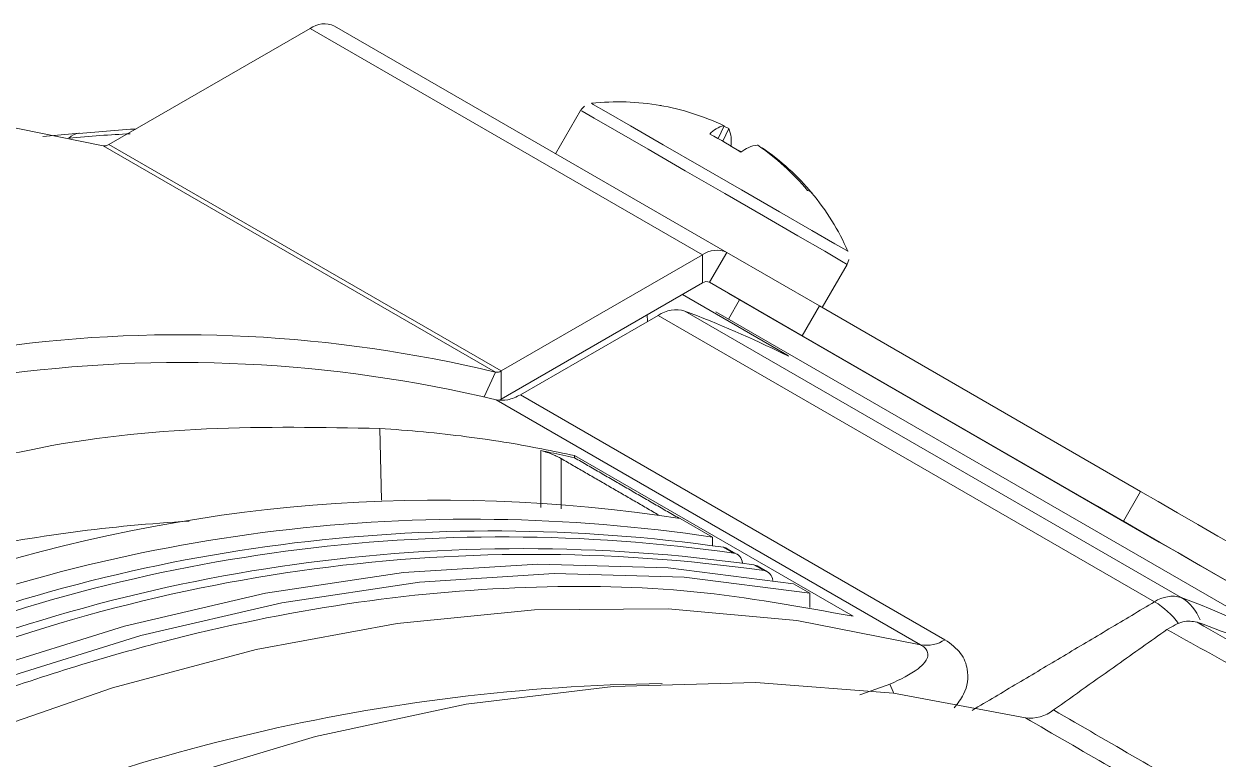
# Model space of a CAD drawing. Extents: x 11 to 120, y 2 to 94.
# Drawn here: x 88.665 to 89.914, y 18.606 to 19.375 of the extents above; entities that cross this region are included whole.
import ezdxf

# ---------------------------------------------------------------- set-up
doc = ezdxf.new("R2010")
doc.units = 0
doc.header["$MEASUREMENT"] = 0
doc.linetypes.add('SLD-Solid', pattern=[0])
doc.layers.add('OBJECT', color=7, linetype='CONTINUOUS')

msp = doc.modelspace()

# ---------------------------------------------------------------- linework, layer by layer
at = {"layer": 'OBJECT', "color": 7, "linetype": 'SLD-Solid', "lineweight": 15}
for p, q in [((88.7539, 19.2487), (88.9641, 19.37)), ((88.9641, 19.37), (89.3743, 19.1333)), ((88.9896, 19.3726), (89.3998, 19.1358)), ((89.247, 19.2844), (89.2208, 19.2391)), ((88.6328, 19.2706), (88.7477, 19.2474)), ((89.3909, 19.2549), (89.397, 19.2683)), ((89.402, 19.2655), (89.3968, 19.2679)), ((88.7229, 19.2607), (88.6846, 19.257)), ((88.7222, 19.2606), (88.7229, 19.2607)), ((89.402, 19.2655), (89.3957, 19.2523)), ((88.7477, 19.2474), (89.1579, 19.0107)), ((88.7539, 19.2487), (89.164, 19.0119)), ((89.4366, 19.2449), (89.4369, 19.2453)), ((89.3743, 19.1333), (89.164, 19.0119)), ((89.3743, 19.1333), (89.3743, 19.1039)), ((89.3818, 19.1046), (89.3998, 19.1358)), ((89.3998, 19.1358), (89.4967, 19.0799)), ((89.4997, 19.0781), (89.5258, 19.1234)), ((89.3818, 19.1046), (89.4787, 19.0487)), ((89.3743, 19.1039), (89.164, 18.9825)), ((89.4019, 19.093), (89.7586, 18.887)), ((89.3534, 19.0918), (89.4602, 19.0302)), ((89.4016, 19.0662), (89.4133, 19.0864)), ((89.4132, 19.0864), (90.0145, 18.7393)), ((89.4328, 19.0751), (89.4133, 19.0864)), ((89.4787, 19.0487), (89.4967, 19.0799)), ((89.4967, 19.0799), (89.8325, 18.886)), ((89.3281, 19.07), (89.1843, 18.987)), ((89.3168, 19.0635), (89.3167, 19.0706)), ((89.8471, 18.7705), (89.3281, 19.07)), ((89.3561, 19.0746), (89.875, 18.775)), ((90.0473, 18.6934), (89.3884, 19.0738)), ((89.8521, 18.833), (89.4328, 19.0751)), ((89.4328, 19.0751), (89.4328, 19.0751)), ((89.4787, 19.0487), (89.8145, 18.8548)), ((89.1579, 19.0107), (89.1461, 18.9849)), ((89.164, 19.0119), (89.164, 18.9825)), ((89.6025, 18.7256), (89.1587, 18.9818)), ((89.164, 18.9825), (89.1617, 18.9813)), ((89.1649, 18.9827), (89.1646, 18.9829)), ((89.1843, 18.987), (89.628, 18.7309)), ((89.037, 18.9518), (89.0387, 18.8769)), ((89.5319, 18.7554), (89.2407, 18.9235)), ((89.8145, 18.8548), (89.8325, 18.886)), ((89.3511, 18.8577), (89.385, 18.8381)), ((89.385, 18.8295), (89.385, 18.8381)), ((89.4071, 18.8215), (89.3965, 18.8276)), ((89.4105, 18.8202), (89.4, 18.8263)), ((89.4388, 18.8031), (89.4283, 18.8092)), ((89.4423, 18.8019), (89.4317, 18.808)), ((89.4867, 18.7794), (89.4697, 18.7892)), ((89.4867, 18.7794), (89.4867, 18.7647))]:
    msp.add_line(p, q, dxfattribs=at)
at = {"layer": 'OBJECT', "color": 7, "linetype": 'SLD-Solid', "lineweight": 15, "flags": 128}
for points in [[(89.2584, 19.2918), (89.2603, 19.2907), (89.2739, 19.2829), (89.2991, 19.2683), (89.3334, 19.2485), (89.3735, 19.2254), (89.4154, 19.2012), (89.4551, 19.1782), (89.4887, 19.1589), (89.5128, 19.1449), (89.5252, 19.1378), (89.5266, 19.137)], [(89.251, 19.2888), (89.2476, 19.2854), (89.247, 19.284)], [(89.247, 19.2844), (89.2487, 19.2834), (89.2612, 19.2762), (89.2849, 19.2625), (89.3176, 19.2437), (89.3564, 19.2213), (89.3979, 19.1973), (89.4383, 19.174), (89.4741, 19.1533), (89.5022, 19.1371), (89.5199, 19.1268), (89.5258, 19.1234)], [(88.7821, 19.2649), (88.7764, 19.2647), (88.7223, 19.2601)], [(89.4097, 19.2439), (89.4126, 19.2424), (89.4151, 19.241)], [(89.5258, 19.1237), (89.5276, 19.128), (89.5276, 19.1283)], [(89.7586, 18.887), (89.7875, 18.8704), (89.8191, 18.8521), (89.8486, 18.8351), (89.8715, 18.8219), (89.8844, 18.8144), (89.8852, 18.814), (89.8739, 18.8205), (89.8521, 18.833)], [(89.8325, 18.886), (89.851, 18.8753), (89.8711, 18.8637), (89.8922, 18.8515), (89.9133, 18.8393), (89.9338, 18.8275), (89.9528, 18.8165), (89.9695, 18.8069), (89.9834, 18.7988)], [(89.9654, 18.7677), (89.9515, 18.7757), (89.9348, 18.7854), (89.9158, 18.7963), (89.8953, 18.8081), (89.8742, 18.8204), (89.8531, 18.8325), (89.833, 18.8441), (89.8145, 18.8548)], [(89.3965, 18.8276), (89.3987, 18.827), (89.4, 18.8263)], [(89.4697, 18.7892), (89.3384, 18.8059), (89.2022, 18.8099), (89.0617, 18.801), (88.9175, 18.7794), (88.7701, 18.7451), (88.6202, 18.6983), (88.4684, 18.6392), (88.3153, 18.568), (88.1616, 18.4849), (88.0078, 18.3905), (87.8547, 18.2849), (87.7029, 18.1688), (87.553, 18.0425), (87.4056, 17.9066), (87.2614, 17.7617), (87.1209, 17.6083), (87.0812, 17.5627)], [(89.4283, 18.8092), (89.4304, 18.8086), (89.4317, 18.808)], [(89.4867, 18.7794), (89.3554, 18.7961), (89.2192, 18.8001), (89.0787, 18.7912), (88.9345, 18.7696), (88.7871, 18.7353), (88.6372, 18.6885), (88.4853, 18.6294), (88.3323, 18.5582), (88.1785, 18.4751), (88.0248, 18.3807), (87.8717, 18.2751), (87.7199, 18.159), (87.57, 18.0327), (87.4226, 17.8968), (87.2784, 17.7519), (87.1379, 17.5985), (87.0812, 17.533)], [(87.0812, 17.4506), (87.0962, 17.4687), (87.2358, 17.6288), (87.3795, 17.7806), (87.5269, 17.9235), (87.6772, 18.0569), (87.8299, 18.1801), (87.9842, 18.2927), (88.1395, 18.3941), (88.2951, 18.484), (88.4504, 18.5618), (88.6047, 18.6274), (88.7574, 18.6805), (88.9077, 18.7207), (89.0551, 18.7479), (89.1988, 18.7621), (89.3384, 18.7631), (89.4731, 18.7509), (89.6025, 18.7256)], [(89.712, 18.6492), (89.5742, 18.675), (89.4303, 18.686), (89.2812, 18.6821), (89.1274, 18.6633), (88.9698, 18.6297), (88.809, 18.5815), (88.646, 18.519), (88.5276, 18.4652)], [(89.5746, 18.675), (89.5738, 18.6764), (89.5704, 18.6843)]]:
    msp.add_lwpolyline(points, dxfattribs=at)
at = {"layer": 'OBJECT', "color": 7, "linetype": 'SLD-Solid', "lineweight": 15}
for centre, radius, start, end in [((88.9791, 19.3492), 0.0257, 65.686, 125.6182), ((89.2865, 19.0309), 0.2624, 80.3513, 96.1668), ((89.3299, 19.286), 0.00365, 68.6765, 91.5643), ((89.2865, 19.037), 0.2563, 64.473, 80.274), ((89.4021, 19.2425), 0.0264, 101.2327, 139.6414), ((88.7251, 19.2423), 0.0185, 98.9957, 134.9123), ((89.2424, 18.98), 0.3124, 56.5447, 63.4564), ((89.3712, 19.2524), 0.0334, 350.2095, 22.9241), ((88.7492, 19.2558), 0.00849, 259.7882, 303.4446), ((89.436, 19.2151), 0.0333, 97.0452, 129.788), ((89.2845, 19.0336), 0.2604, 39.8743, 55.5118), ((89.2918, 19.034), 0.2563, 39.7272, 55.5282), ((89.4836, 19.1939), 0.00659, 35.8095, 84.1374), ((89.2865, 19.0309), 0.2624, 23.8332, 39.6495), ((89.3892, 19.1124), 0.0257, 65.686, 125.6182), ((89.3787, 19.0978), 0.00754, 65.686, 125.6182), ((89.3469, 19.0425), 0.0333, 74.0155, 124.2946), ((88.9364, 17.9653), 1.186, 63.804, 69.2778), ((88.8284, 17.6434), 1.4064, 76.4531, 97.767), ((88.8292, 17.6065), 1.4142, 76.5258, 97.9952), ((89.1594, 19.019), 0.00849, 259.7882, 303.4446), ((89.1003, 17.23), 1.6469, 81.2412, 108.0351), ((89.1328, 17.155), 1.7019, 81.4782, 112.3063), ((88.935, 17.1872), 1.6705, 93.3438, 101.7023), ((89.1552, 17.1269), 1.7177, 81.9245, 112.9005), ((89.1657, 17.1164), 1.722, 81.9421, 113.2172), ((89.1867, 17.0948), 1.7313, 81.9792, 113.8873), ((89.1972, 17.0849), 1.7352, 81.9947, 114.1653), ((89.4046, 18.81), 0.0118, 6.2044, 77.801), ((89.4363, 18.7916), 0.0118, 6.2044, 77.801), ((89.8659, 18.743), 0.0333, 74.0155, 124.2946), ((89.8035, 18.6973), 0.0852, 36.2613, 59.2183), ((89.4597, 17.6755), 1.1753, 52.538, 69.3046), ((89.8504, 18.7343), 0.0476, 21.2673, 58.7865), ((89.4974, 17.6386), 1.1785, 60.0267, 70.4603), ((89.6087, 18.7602), 0.0351, 259.8175, 303.4204), ((89.3582, 16.6912), 1.994, 90.7468, 115.6344), ((89.7176, 18.6863), 0.0374, 261.4685, 309.6881)]:
    msp.add_arc(centre, radius, start, end, dxfattribs=at)
for points, knots in [([(88.7759, 19.2599), (88.7759, 19.2599), (88.7554, 19.259), (88.7337, 19.2573), (88.7121, 19.2555)], [0, 0, 0, 0, 0.000031, 1, 1, 1, 1]), ([(89.4602, 19.0302), (89.4611, 19.0296), (89.4628, 19.0286), (89.4643, 19.0277), (89.4647, 19.0273), (89.4633, 19.0278), (89.4611, 19.0289), (89.46, 19.0295)], [0, 0, 0, 0, 0.142798, 0.285012, 0.481172, 0.751478, 1, 1, 1, 1]), ([(88.6145, 18.9164), (88.6333, 18.9209), (88.7158, 18.9405), (88.8582, 18.9551), (88.9771, 18.9529), (89.037, 18.9518)], [0, 0, 0, 0, 0.127322, 0.560552, 1, 1, 1, 1]), ([(89.037, 18.9518), (89.0522, 18.9507), (89.0828, 18.9485), (89.1278, 18.9434), (89.1808, 18.9358), (89.218, 18.9281), (89.2407, 18.9235)], [0, 0, 0, 0, 0.218765, 0.43753, 0.656295, 1, 1, 1, 1]), ([(89.2407, 18.9211), (89.2325, 18.9229), (89.2208, 18.9255), (89.2089, 18.9279), (89.2054, 18.9286)], [0, 0, 0, 0, 0.701382, 1, 1, 1, 1]), ([(89.2054, 18.9286), (89.2071, 18.9282), (89.2103, 18.9274), (89.2162, 18.9253), (89.2216, 18.923), (89.2249, 18.9213), (89.2265, 18.9204), (89.2268, 18.9202)], [0, 0, 0, 0, 0.292379, 0.559791, 0.754515, 0.950186, 1, 1, 1, 1]), ([(89.5319, 18.7554), (89.477, 18.7654), (89.3669, 18.7855), (89.1895, 18.7889), (89.0035, 18.772), (88.8118, 18.7325), (88.6171, 18.6721), (88.4197, 18.5912), (88.2183, 18.4888), (88.0171, 18.3666), (87.8185, 18.2265), (87.6229, 18.0694), (87.4291, 17.8931), (87.2465, 17.7095), (87.1336, 17.5773), (87.0812, 17.5159)], [0, 0, 0, 0, 0.076251, 0.153031, 0.231481, 0.310508, 0.386759, 0.46354, 0.54199, 0.621017, 0.697268, 0.774048, 0.852498, 0.931525, 1, 1, 1, 1]), ([(89.8601, 18.7415), (89.8658, 18.7449), (89.8772, 18.7516), (89.8867, 18.75), (89.8915, 18.7492)], [0, 0, 0, 0, 0.49976, 1, 1, 1, 1]), ([(89.8915, 18.7492), (89.9302, 18.7267), (90.0111, 18.6799), (90.1319, 18.6085), (90.2539, 18.5357), (90.3752, 18.4623), (90.4553, 18.4132), (90.496, 18.3881)], [0, 0, 0, 0, 0.187126, 0.391336, 0.595144, 0.79397, 1, 1, 1, 1]), ([(89.628, 18.7309), (89.6342, 18.7263), (89.6465, 18.7172), (89.6531, 18.697), (89.6513, 18.677), (89.6412, 18.6643), (89.6375, 18.6596)], [0, 0, 0, 0, 0.225678, 0.449679, 0.798815, 1, 1, 1, 1]), ([(89.7415, 18.6574), (89.7636, 18.6731), (89.8031, 18.7012), (89.8427, 18.7292), (89.8601, 18.7415)], [0, 0, 0, 0, 0.56, 1, 1, 1, 1]), ([(89.5704, 18.6843), (89.5812, 18.6894), (89.5957, 18.6962), (89.608, 18.7077), (89.6114, 18.715), (89.6081, 18.7214), (89.605, 18.7241), (89.6029, 18.7254), (89.6025, 18.7256)], [0, 0, 0, 0, 0.476054, 0.640497, 0.854535, 0.926508, 0.987725, 1, 1, 1, 1]), ([(89.7415, 18.6574), (89.8002, 18.6234), (90.0014, 18.5067), (90.3426, 18.303), (90.7207, 18.0698), (90.9565, 17.9195), (91.0533, 17.8577)], [0, 0, 0, 0, 0.132531, 0.454207, 0.77585, 1, 1, 1, 1]), ([(91.0248, 17.8507), (90.9278, 17.9124), (90.6918, 18.0625), (90.3131, 18.2951), (89.9719, 18.4986), (89.7707, 18.6152), (89.712, 18.6492)], [0, 0, 0, 0, 0.224142, 0.545792, 0.867469, 1, 1, 1, 1])]:
    msp.add_open_spline(points, degree=3, knots=knots, dxfattribs=at)
for points, degree in [([(89.4603, 19.0293), (89.4602, 19.0302)], 1), ([(89.1587, 18.9818), (89.1627, 18.9813), (89.1705, 18.9804), (89.1797, 18.9848), (89.1843, 18.987)], 3), ([(89.2054, 18.869), (89.2054, 18.9286)], 1), ([(89.3286, 18.8613), (89.2268, 18.9202)], 1), ([(89.2268, 18.9202), (89.2268, 18.8677)], 1), ([(89.2407, 18.9235), (89.2407, 18.9211)], 1), ([(89.2407, 18.9211), (89.3499, 18.8579)], 1), ([(89.6565, 18.657), (89.8471, 18.7705)], 1), ([(90.496, 18.3881), (89.8601, 18.7415)], 1), ([(89.539, 18.6734), (89.5704, 18.6843)], 1)]:
    msp.add_open_spline(points, degree=degree, dxfattribs=at)

doc.saveas('drawing.dxf')
